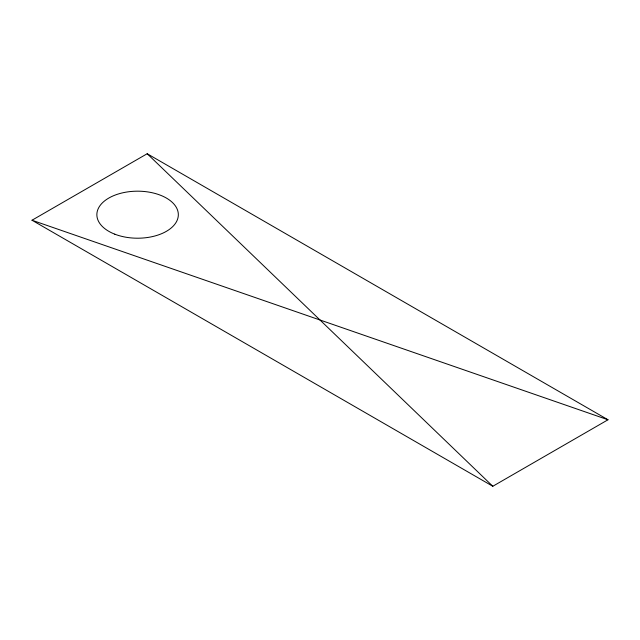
<?xml version="1.0" encoding="UTF-8"?>
<svg xmlns="http://www.w3.org/2000/svg" width="640" height="640" viewBox="0 0 640 640"><rect width="100%" height="100%" fill="white"/><g stroke="black" fill="none" stroke-linecap="round" stroke-linejoin="round"><path stroke-width="0.96" d="M32 220.232L147.2 153.728L608 419.768L492.8 486.272L32 220.232L608 419.768M147.2 153.728L492.8 486.272M114.768 234.168A40.728 23.512 0 0 0 178.224 216.368A40.728 23.512 0 0 0 119.8 193.544A40.728 23.512 0 0 0 114.768 234.168"/></g></svg>
